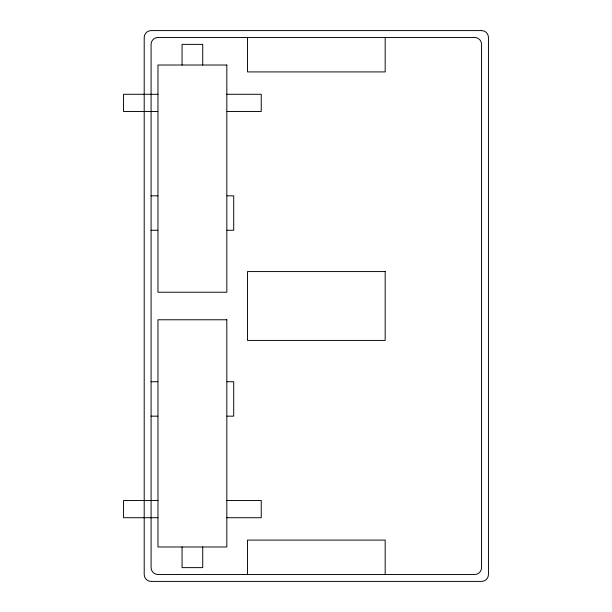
<?xml version="1.0" encoding="UTF-8"?>
<svg xmlns="http://www.w3.org/2000/svg" width="612" height="612" viewBox="0 0 612 612"><rect width="100%" height="100%" fill="white"/><g stroke="black" fill="none" stroke-linecap="round" stroke-linejoin="round"><path stroke-width="0.92" d="M157.972 94.286L123.547 94.286L123.547 111.499L157.735 111.499M226.822 94.286L261.248 94.286L261.248 111.499L227.06 111.499M151.088 195.84L157.735 195.84M227.06 195.84L233.708 195.84L233.708 230.265L227.06 230.265M151.088 230.265L157.735 230.265M151.088 381.735L157.735 381.735M227.06 381.735L233.708 381.735L233.708 416.16L227.06 416.16M151.088 416.16L157.735 416.16M157.972 500.501L123.547 500.501L123.547 517.714L157.972 517.714M226.822 500.501L261.248 500.501L261.248 517.714L226.822 517.714M385.178 37.485L385.178 71.91L247.477 71.91L247.477 37.485M385.178 574.515L385.178 540.09L247.477 540.09L247.477 574.515M202.725 65.025L202.725 44.37L182.07 44.37L182.07 65.025M202.725 546.975L202.725 567.63L182.07 567.63L182.07 546.975M481.567 30.6L151.088 30.6A6.885 6.885 0 0 0 144.203 37.485L144.203 574.515A6.885 6.885 0 0 0 151.088 581.4L481.567 581.4A6.885 6.885 0 0 0 488.452 574.515L488.452 37.485A6.885 6.885 0 0 0 481.567 30.6M474.683 37.485L157.972 37.485A6.885 6.885 0 0 0 151.088 44.37L151.088 567.63A6.885 6.885 0 0 0 157.972 574.515L474.683 574.515A6.885 6.885 0 0 0 481.567 567.63L481.567 44.37A6.885 6.885 0 0 0 474.683 37.485M226.822 65.025L157.972 65.025L157.972 292.23L226.822 292.23L226.822 65.025M385.178 271.575L247.477 271.575L247.477 340.425L385.178 340.425L385.178 271.575M226.822 319.77L157.972 319.77L157.972 546.975L226.822 546.975L226.822 319.77"/></g></svg>
